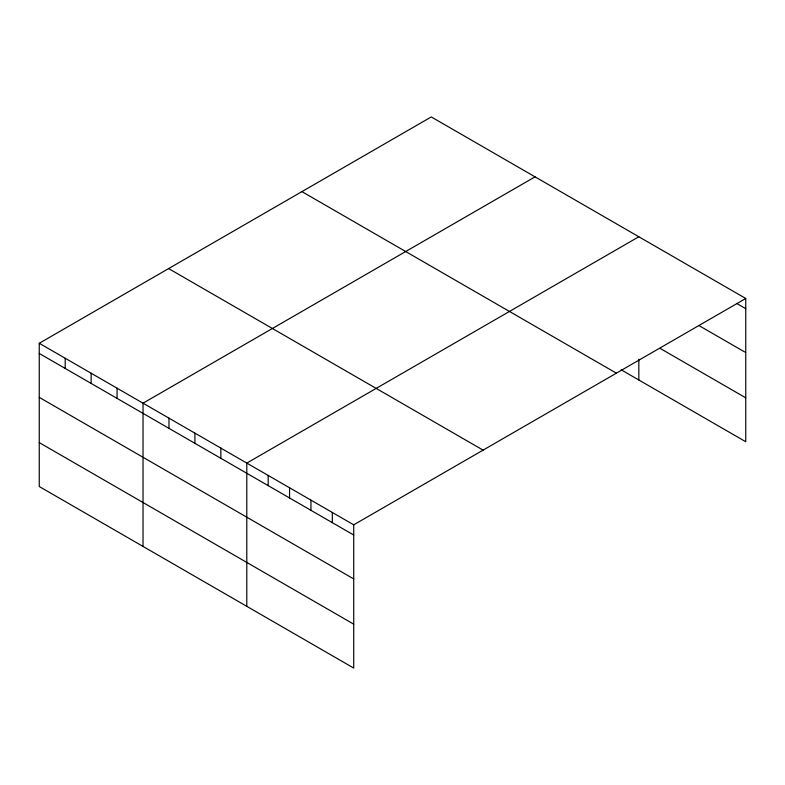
<?xml version="1.0" encoding="UTF-8"?>
<svg xmlns="http://www.w3.org/2000/svg" width="785" height="785" viewBox="0 0 785 785"><rect width="100%" height="100%" fill="white"/><g stroke="black" fill="none" stroke-linecap="round" stroke-linejoin="round"><path stroke-width="1.18" d="M39.25 343.271L353.721 524.822L353.721 668.064L39.25 486.514L39.25 343.271L431.279 116.936L745.75 298.486L745.75 441.729L621.19 369.813M535.056 176.841L143.027 403.186L143.027 546.429M638.833 236.756L246.794 463.101L246.794 606.344M353.721 524.822L745.75 298.486M736.585 303.383L745.75 308.672M698.905 325.539L745.75 352.583M660.214 348.442L745.75 397.818M301.911 191.618L616.382 373.179M168.618 268.578L483.089 450.129M39.25 353.456L353.721 535.007M39.25 397.367L353.721 578.918M39.25 442.603L353.721 624.163M638.833 359.265L638.833 379.999M332.33 512.477L332.33 522.663M310.948 500.133L310.948 510.319M289.567 487.789L289.567 497.975M268.185 475.445L268.185 485.63M220.85 448.117L220.85 458.303M194.915 433.143L194.915 443.319M168.971 418.16L168.971 428.345M117.083 388.202L117.083 398.387M91.138 373.228L91.138 383.414M65.194 358.245L65.194 368.43"/></g></svg>
